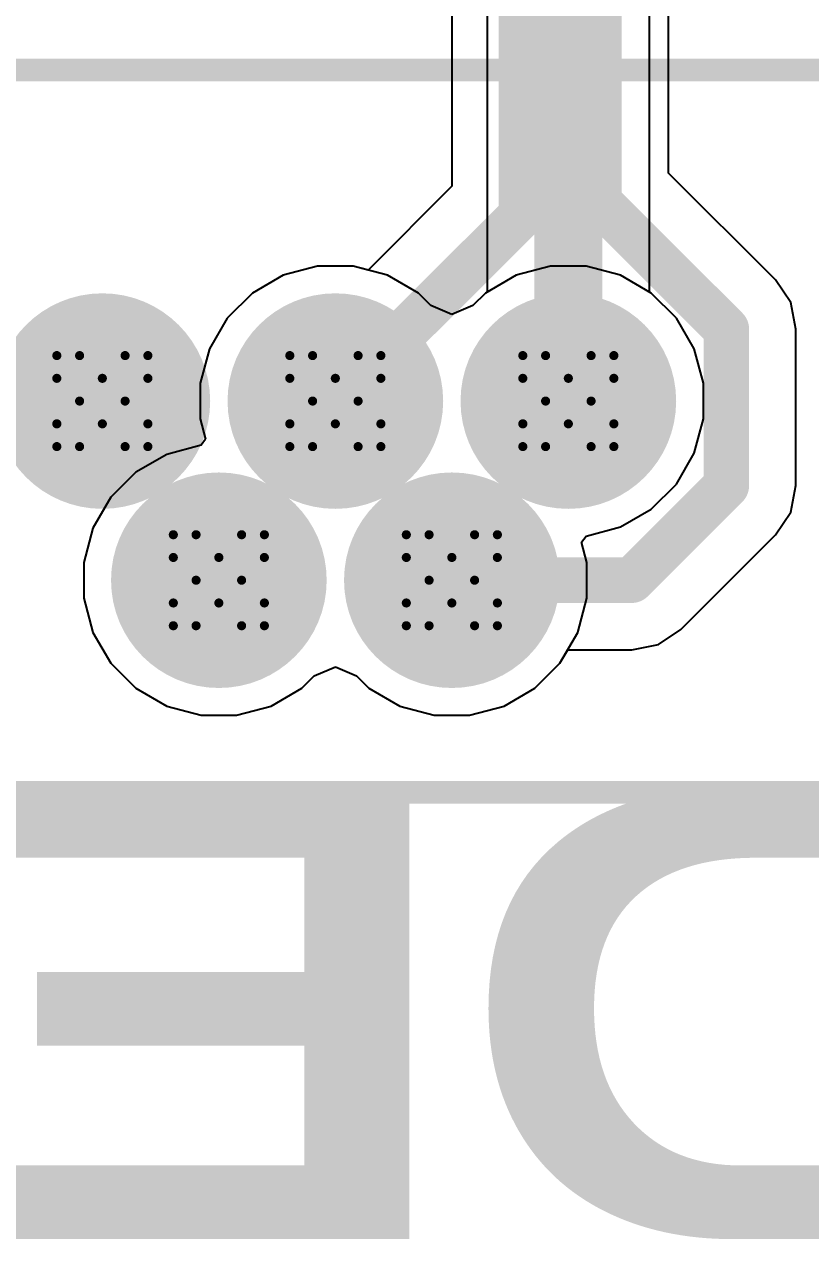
# Model space of a CAD drawing. Header units: inches. Extents: x 0 to 5359, y 0 to 5098.
# Drawn here: x 27.51 to 31.9, y 41.44 to 48.25 of the extents above; entities that cross this region are included whole.
import ezdxf

# ---------------------------------------------------------------- set-up
doc = ezdxf.new("R2010")
doc.units = ezdxf.units.IN
for name, color, linetype in [('Bottom Layer', 5, 'Continuous'), ('Bottom Overlay', 54, 'Continuous'), ('Bottom Solder', 6, 'Continuous'), ('Drill Drawing', 1, 'Continuous'), ('Layer 1', 16, 'Continuous'), ('Layer 2', 76, 'Continuous'), ('Multi-Layer', 9, 'Continuous'), ('Pad Holes', 156, 'Continuous'), ('Top Layer', 1, 'Continuous'), ('Top Solder', 216, 'Continuous')]:
    doc.layers.add(name, color=color, linetype=linetype)
doc.styles.add('Arial Black_Bold', font='', dxfattribs={"height": 0.2})
doc.styles.get('Arial Black_Bold').set_extended_font_data('Arial Black', bold=True)

# ---------------------------------------------------------------- blocks, each defined once
blk = doc.blocks.new('U_D_M5DD_Y_3_B_204')
at = {"layer": 'Bottom Layer'}
h = blk.add_hatch(color=5, dxfattribs=at)
edge = h.paths.add_edge_path()
edge.add_arc((-0.6500113999999999, 0.5550027), 0.499999, 0, 360)
h = blk.add_hatch(color=5, dxfattribs=at)
edge = h.paths.add_edge_path()
edge.add_arc((0.6499606, 0.5550027), 0.499999, 0, 360)
h = blk.add_hatch(color=5, dxfattribs=at)
edge = h.paths.add_edge_path()
edge.add_arc((-1.2999974, -0.4449953), 0.499999, 0, 360)
h = blk.add_hatch(color=5, dxfattribs=at)
edge = h.paths.add_edge_path()
edge.add_arc((-2.54e-05, -0.4449953), 0.499999, 0, 360)
h = blk.add_hatch(color=5, dxfattribs=at)
edge = h.paths.add_edge_path()
edge.add_arc((1.29994914, -0.4449953), 0.499999, 0, 360)
at = {"layer": 'Bottom Solder'}
h = blk.add_hatch(color=6, dxfattribs=at)
edge = h.paths.add_edge_path()
edge.add_arc((-0.6500113999999999, 0.5550027), 0.601599, 0, 360)
h = blk.add_hatch(color=6, dxfattribs=at)
edge = h.paths.add_edge_path()
edge.add_arc((0.6499606, 0.5550027), 0.601599, 0, 360)
h = blk.add_hatch(color=6, dxfattribs=at)
edge = h.paths.add_edge_path()
edge.add_arc((-1.2999974, -0.4449953), 0.601599, 0, 360)
h = blk.add_hatch(color=6, dxfattribs=at)
edge = h.paths.add_edge_path()
edge.add_arc((-2.54e-05, -0.4449953), 0.601599, 0, 360)
h = blk.add_hatch(color=6, dxfattribs=at)
edge = h.paths.add_edge_path()
edge.add_arc((1.29994914, -0.4449953), 0.601599, 0, 360)
at = {"layer": 'Layer 1'}
h = blk.add_hatch(color=16, dxfattribs=at)
edge = h.paths.add_edge_path()
edge.add_arc((-0.6500113999999999, 0.5550027), 0.499999, 0, 360)
h = blk.add_hatch(color=16, dxfattribs=at)
edge = h.paths.add_edge_path()
edge.add_arc((0.6499606, 0.5550027), 0.499999, 0, 360)
h = blk.add_hatch(color=16, dxfattribs=at)
edge = h.paths.add_edge_path()
edge.add_arc((-1.2999974, -0.4449953), 0.499999, 0, 360)
h = blk.add_hatch(color=16, dxfattribs=at)
edge = h.paths.add_edge_path()
edge.add_arc((-2.54e-05, -0.4449953), 0.499999, 0, 360)
h = blk.add_hatch(color=16, dxfattribs=at)
edge = h.paths.add_edge_path()
edge.add_arc((1.29994914, -0.4449953), 0.499999, 0, 360)
at = {"layer": 'Layer 2'}
h = blk.add_hatch(color=76, dxfattribs=at)
edge = h.paths.add_edge_path()
edge.add_arc((-0.6500113999999999, 0.5550027), 0.499999, 0, 360)
h = blk.add_hatch(color=76, dxfattribs=at)
edge = h.paths.add_edge_path()
edge.add_arc((0.6499606, 0.5550027), 0.499999, 0, 360)
h = blk.add_hatch(color=76, dxfattribs=at)
edge = h.paths.add_edge_path()
edge.add_arc((-1.2999974, -0.4449953), 0.499999, 0, 360)
h = blk.add_hatch(color=76, dxfattribs=at)
edge = h.paths.add_edge_path()
edge.add_arc((-2.54e-05, -0.4449953), 0.499999, 0, 360)
h = blk.add_hatch(color=76, dxfattribs=at)
edge = h.paths.add_edge_path()
edge.add_arc((1.29994914, -0.4449953), 0.499999, 0, 360)
at = {"layer": 'Multi-Layer'}
h = blk.add_hatch(color=9, dxfattribs=at)
edge = h.paths.add_edge_path()
edge.add_arc((-0.6500113999999999, 0.5550027), 0.499999, 0, 360)
h = blk.add_hatch(color=9, dxfattribs=at)
edge = h.paths.add_edge_path()
edge.add_arc((0.6499606, 0.5550027), 0.499999, 0, 360)
h = blk.add_hatch(color=9, dxfattribs=at)
edge = h.paths.add_edge_path()
edge.add_arc((-1.2999974, -0.4449953), 0.499999, 0, 360)
h = blk.add_hatch(color=9, dxfattribs=at)
edge = h.paths.add_edge_path()
edge.add_arc((-2.54e-05, -0.4449953), 0.499999, 0, 360)
h = blk.add_hatch(color=9, dxfattribs=at)
edge = h.paths.add_edge_path()
edge.add_arc((1.29994914, -0.4449953), 0.499999, 0, 360)
at = {"layer": 'Pad Holes'}
h = blk.add_hatch(color=7, dxfattribs=at)
edge = h.paths.add_edge_path()
edge.add_arc((-0.649986, 0.5550027), 0.2500122, 0, 360)
h = blk.add_hatch(color=7, dxfattribs=at)
edge = h.paths.add_edge_path()
edge.add_arc((0.6500113999999999, 0.5550027), 0.2500122, 0, 360)
h = blk.add_hatch(color=7, dxfattribs=at)
edge = h.paths.add_edge_path()
edge.add_arc((-1.2999974, -0.4449953), 0.2500122, 0, 360)
h = blk.add_hatch(color=7, dxfattribs=at)
edge = h.paths.add_edge_path()
edge.add_arc((0, -0.4449953), 0.2500122, 0, 360)
h = blk.add_hatch(color=7, dxfattribs=at)
edge = h.paths.add_edge_path()
edge.add_arc((1.29999994, -0.4449953), 0.2500122, 0, 360)
at = {"layer": 'Top Layer'}
h = blk.add_hatch(color=1, dxfattribs=at)
edge = h.paths.add_edge_path()
edge.add_arc((-0.6500113999999999, 0.5550027), 0.499999, 0, 360)
h = blk.add_hatch(color=1, dxfattribs=at)
edge = h.paths.add_edge_path()
edge.add_arc((0.6499606, 0.5550027), 0.499999, 0, 360)
h = blk.add_hatch(color=1, dxfattribs=at)
edge = h.paths.add_edge_path()
edge.add_arc((-1.2999974, -0.4449953), 0.499999, 0, 360)
h = blk.add_hatch(color=1, dxfattribs=at)
edge = h.paths.add_edge_path()
edge.add_arc((-2.54e-05, -0.4449953), 0.499999, 0, 360)
h = blk.add_hatch(color=1, dxfattribs=at)
edge = h.paths.add_edge_path()
edge.add_arc((1.29994914, -0.4449953), 0.499999, 0, 360)
at = {"layer": 'Top Solder'}
h = blk.add_hatch(color=216, dxfattribs=at)
edge = h.paths.add_edge_path()
edge.add_arc((-0.6500113999999999, 0.5550027), 0.601599, 0, 360)
h = blk.add_hatch(color=216, dxfattribs=at)
edge = h.paths.add_edge_path()
edge.add_arc((0.6499606, 0.5550027), 0.601599, 0, 360)
h = blk.add_hatch(color=216, dxfattribs=at)
edge = h.paths.add_edge_path()
edge.add_arc((-1.2999974, -0.4449953), 0.601599, 0, 360)
h = blk.add_hatch(color=216, dxfattribs=at)
edge = h.paths.add_edge_path()
edge.add_arc((-2.54e-05, -0.4449953), 0.601599, 0, 360)
h = blk.add_hatch(color=216, dxfattribs=at)
edge = h.paths.add_edge_path()
edge.add_arc((1.29994914, -0.4449953), 0.601599, 0, 360)
at = {"layer": 'Bottom Overlay'}
for points in [[(3.556, 1.7394047, 0.127, 0.127, 0), (-3.499993, 1.73940216, 0.127, 0.127, 0)], [(3.49999554, -2.2925913, 0.127, 0.127, 0), (-3.499993, -2.2925913, 0.127, 0.127, 0)]]:
    blk.add_lwpolyline(points, format="xyseb", dxfattribs=at)

msp = doc.modelspace()

# ---------------------------------------------------------------- linework, layer by layer
at = {"layer": 'Bottom Layer'}
for p, q in [((29.89902326, 48.37603736), (29.89902326, 47.34941)), ((31.10775338, 47.42237658), (31.10775338, 48.39174726)), ((31.7046864, 46.82544356), (31.10775338, 47.42237658)), ((29.89902326, 47.34941), (29.43078696, 46.88117116)), ((29.14915938, 46.90343679999999), (28.95739192, 46.85205514)), ((29.34769086, 46.90343679999999), (29.14915938, 46.90343679999999)), ((29.43078696, 46.88117116), (29.34769086, 46.90343679999999)), ((28.95739192, 46.85205514), (28.78545932, 46.7527894)), ((31.78889501999999, 46.69941638), (31.7046864, 46.82544356)), ((28.78545932, 46.7527894), (28.64507352, 46.6124036)), ((31.8184657, 46.5507578), (31.78889501999999, 46.69941638)), ((28.64507352, 46.6124036), (28.54580778, 46.440471)), ((31.8184657, 45.67749056), (31.8184657, 46.5507578)), ((28.54580778, 46.440471), (28.49442612, 46.24870353999999)), ((28.49442612, 46.24870353999999), (28.49442612, 46.05017205999999)), ((28.49442612, 46.05017205999999), (28.52479435999999, 45.93682964)), ((28.49917084, 45.9034388), (28.30740592, 45.85205714)), ((28.52479435999999, 45.93682964), (28.49917084, 45.9034388)), ((28.30740592, 45.85205714), (28.13547332, 45.7527914)), ((28.13547332, 45.7527914), (27.99508752, 45.6124056)), ((31.78889501999999, 45.52883198), (31.8184657, 45.67749056)), ((27.99508752, 45.6124056), (27.89582178, 45.440473)), ((31.70468894, 45.4028048), (31.78889501999999, 45.52883198)), ((27.89582178, 45.440473), (27.84444012, 45.24870554)), ((31.17663564, 44.87475404), (31.70468894, 45.4028048)), ((27.84444012, 45.24870554), (27.84444012, 45.05017406)), ((27.84444012, 45.05017406), (27.89582178, 44.8584066)), ((27.89582178, 44.8584066), (27.99508752, 44.686474)), ((31.05060846, 44.79054541999999), (31.17663564, 44.87475404)), ((30.90194988, 44.76097474), (31.05060846, 44.79054541999999)), ((30.50176272, 44.686474), (30.54477508, 44.76097474)), ((30.54477508, 44.76097474), (30.90194988, 44.76097474)), ((27.99508752, 44.686474), (28.13547332, 44.5460882)), ((29.13076216, 44.61544543999999), (29.24842512, 44.66631148)), ((29.24842512, 44.66631148), (29.36608808, 44.61544543999999)), ((30.36137692, 44.5460882), (30.50176272, 44.686474)), ((29.06140492, 44.5460882), (29.13076216, 44.61544543999999)), ((29.36608808, 44.61544543999999), (29.43544532, 44.5460882)), ((28.13547332, 44.5460882), (28.30740592, 44.44682246)), ((28.88947232, 44.44682246), (29.06140492, 44.5460882)), ((29.43544532, 44.5460882), (29.60737792, 44.44682246)), ((30.18944432, 44.44682246), (30.36137692, 44.5460882)), ((28.30740592, 44.44682246), (28.49917338, 44.3954408)), ((28.69770486, 44.3954408), (28.88947232, 44.44682246)), ((29.60737792, 44.44682246), (29.79914538, 44.3954408)), ((29.99767686, 44.3954408), (30.18944432, 44.44682246)), ((28.49917338, 44.3954408), (28.69770486, 44.3954408)), ((29.79914538, 44.3954408), (29.99767686, 44.3954408))]:
    msp.add_line(p, q, dxfattribs=at)
for points in [[(30.71928832, 47.26147012, 0.254, 0.254, 0), (30.71928832, 48.55265372, 0.254, 0.254, 0)], [(30.28748832, 47.188501, 0.254, 0.254, 0), (30.28748832, 48.53694635999999, 0.254, 0.254, 0)], [(30.71928832, 47.26147012, 0.254, 0.254, 0), (31.43000064, 46.5507578, 0.254, 0.254, 0)], [(29.24842512, 46.1494378, 0.254, 0.254, 0), (30.28748832, 47.188501, 0.254, 0.254, 0)], [(31.43000064, 45.67749056, 0.254, 0.254, 0), (31.43000064, 46.5507578, 0.254, 0.254, 0)], [(29.24839972, 46.1494378, 0.254, 0.254, 0), (29.24842512, 46.1494378, 0.254, 0.254, 0)], [(30.90194988, 45.1494398, 0.254, 0.254, 0), (31.43000064, 45.67749056, 0.254, 0.254, 0)], [(29.89838572, 45.1494398, 0.254, 0.254, 0), (30.90194988, 45.1494398, 0.254, 0.254, 0)]]:
    msp.add_lwpolyline(points, format="xyseb", dxfattribs=at)
for points in [[(30.65578832, 47.26147012, 0.127, 0.127, 1), (30.78278831999999, 47.26147012, 0.127, 0.127, 1)], [(30.65578832, 47.26147012, 0.127, 0.127, 1), (30.78278831999999, 47.26147012, 0.127, 0.127, 1)], [(30.22398832, 47.188501, 0.127, 0.127, 1), (30.35098832, 47.188501, 0.127, 0.127, 1)], [(30.22398832, 47.188501, 0.127, 0.127, 1), (30.35098832, 47.188501, 0.127, 0.127, 1)], [(31.36650064, 46.5507578, 0.127, 0.127, 1), (31.49350064, 46.5507578, 0.127, 0.127, 1)], [(31.36650064, 46.5507578, 0.127, 0.127, 1), (31.49350064, 46.5507578, 0.127, 0.127, 1)], [(29.18489972, 46.1494378, 0.127, 0.127, 1), (29.31189972, 46.1494378, 0.127, 0.127, 1)], [(29.18492512, 46.1494378, 0.127, 0.127, 1), (29.31192512, 46.1494378, 0.127, 0.127, 1)], [(29.18492512, 46.1494378, 0.127, 0.127, 1), (29.31192512, 46.1494378, 0.127, 0.127, 1)], [(31.36650064, 45.67749056, 0.127, 0.127, 1), (31.49350064, 45.67749056, 0.127, 0.127, 1)], [(31.36650064, 45.67749056, 0.127, 0.127, 1), (31.49350064, 45.67749056, 0.127, 0.127, 1)], [(29.83488572, 45.1494398, 0.127, 0.127, 1), (29.96188572, 45.1494398, 0.127, 0.127, 1)], [(30.83844988, 45.1494398, 0.127, 0.127, 1), (30.96544988, 45.1494398, 0.127, 0.127, 1)], [(30.83844988, 45.1494398, 0.127, 0.127, 1), (30.96544988, 45.1494398, 0.127, 0.127, 1)]]:
    msp.add_lwpolyline(points, format="xyseb", close=True, dxfattribs=at)
at = {"layer": 'Drill Drawing'}
for points in [[(27.69439978, 46.2764378, 0.0508, 0.0508, 0), (27.69439978, 46.4034378, 0.0508, 0.0508, 0)], [(27.69439978, 46.4034378, 0.0508, 0.0508, 0), (27.82139978, 46.4034378, 0.0508, 0.0508, 0)], [(27.82139978, 46.4034378, 0.0508, 0.0508, 0), (27.94839978, 46.2764378, 0.0508, 0.0508, 0)], [(27.94839978, 46.2764378, 0.0508, 0.0508, 0), (28.07539978, 46.4034378, 0.0508, 0.0508, 0)], [(28.07539978, 46.4034378, 0.0508, 0.0508, 0), (28.20239978, 46.4034378, 0.0508, 0.0508, 0)], [(28.20239978, 46.2764378, 0.0508, 0.0508, 0), (28.20239978, 46.4034378, 0.0508, 0.0508, 0)], [(28.99439972, 46.2764378, 0.0508, 0.0508, 0), (28.99439972, 46.4034378, 0.0508, 0.0508, 0)], [(28.99439972, 46.4034378, 0.0508, 0.0508, 0), (29.12139972, 46.4034378, 0.0508, 0.0508, 0)], [(29.12139972, 46.4034378, 0.0508, 0.0508, 0), (29.24839972, 46.2764378, 0.0508, 0.0508, 0)], [(29.24839972, 46.2764378, 0.0508, 0.0508, 0), (29.37539972, 46.4034378, 0.0508, 0.0508, 0)], [(29.37539972, 46.4034378, 0.0508, 0.0508, 0), (29.50239972, 46.4034378, 0.0508, 0.0508, 0)], [(29.50239972, 46.2764378, 0.0508, 0.0508, 0), (29.50239972, 46.4034378, 0.0508, 0.0508, 0)], [(30.29439712, 46.2764378, 0.0508, 0.0508, 0), (30.29439712, 46.4034378, 0.0508, 0.0508, 0)], [(30.29439712, 46.4034378, 0.0508, 0.0508, 0), (30.42139712, 46.4034378, 0.0508, 0.0508, 0)], [(30.42139712, 46.4034378, 0.0508, 0.0508, 0), (30.54839712, 46.2764378, 0.0508, 0.0508, 0)], [(30.54839712, 46.2764378, 0.0508, 0.0508, 0), (30.67539712, 46.4034378, 0.0508, 0.0508, 0)], [(30.67539712, 46.4034378, 0.0508, 0.0508, 0), (30.80239711999999, 46.4034378, 0.0508, 0.0508, 0)], [(30.80239711999999, 46.2764378, 0.0508, 0.0508, 0), (30.80239711999999, 46.4034378, 0.0508, 0.0508, 0)], [(27.69439978, 46.2764378, 0.0508, 0.0508, 0), (27.82139978, 46.1494378, 0.0508, 0.0508, 0)], [(28.07539978, 46.1494378, 0.0508, 0.0508, 0), (28.20239978, 46.2764378, 0.0508, 0.0508, 0)], [(28.99439972, 46.2764378, 0.0508, 0.0508, 0), (29.12139972, 46.1494378, 0.0508, 0.0508, 0)], [(29.37539972, 46.1494378, 0.0508, 0.0508, 0), (29.50239972, 46.2764378, 0.0508, 0.0508, 0)], [(30.29439712, 46.2764378, 0.0508, 0.0508, 0), (30.42139712, 46.1494378, 0.0508, 0.0508, 0)], [(30.67539712, 46.1494378, 0.0508, 0.0508, 0), (30.80239711999999, 46.2764378, 0.0508, 0.0508, 0)], [(27.69439978, 46.0224378, 0.0508, 0.0508, 0), (27.82139978, 46.1494378, 0.0508, 0.0508, 0)], [(28.07539978, 46.1494378, 0.0508, 0.0508, 0), (28.20239978, 46.0224378, 0.0508, 0.0508, 0)], [(28.99439972, 46.0224378, 0.0508, 0.0508, 0), (29.12139972, 46.1494378, 0.0508, 0.0508, 0)], [(29.37539972, 46.1494378, 0.0508, 0.0508, 0), (29.50239972, 46.0224378, 0.0508, 0.0508, 0)], [(30.29439712, 46.0224378, 0.0508, 0.0508, 0), (30.42139712, 46.1494378, 0.0508, 0.0508, 0)], [(30.67539712, 46.1494378, 0.0508, 0.0508, 0), (30.80239711999999, 46.0224378, 0.0508, 0.0508, 0)], [(27.69439978, 45.8954378, 0.0508, 0.0508, 0), (27.69439978, 46.0224378, 0.0508, 0.0508, 0)], [(27.82139978, 45.8954378, 0.0508, 0.0508, 0), (27.94839978, 46.0224378, 0.0508, 0.0508, 0)], [(27.94839978, 46.0224378, 0.0508, 0.0508, 0), (28.07539978, 45.8954378, 0.0508, 0.0508, 0)], [(28.20239978, 45.8954378, 0.0508, 0.0508, 0), (28.20239978, 46.0224378, 0.0508, 0.0508, 0)], [(28.99439972, 45.8954378, 0.0508, 0.0508, 0), (28.99439972, 46.0224378, 0.0508, 0.0508, 0)], [(29.12139972, 45.8954378, 0.0508, 0.0508, 0), (29.24839972, 46.0224378, 0.0508, 0.0508, 0)], [(29.24839972, 46.0224378, 0.0508, 0.0508, 0), (29.37539972, 45.8954378, 0.0508, 0.0508, 0)], [(29.50239972, 45.8954378, 0.0508, 0.0508, 0), (29.50239972, 46.0224378, 0.0508, 0.0508, 0)], [(30.29439712, 45.8954378, 0.0508, 0.0508, 0), (30.29439712, 46.0224378, 0.0508, 0.0508, 0)], [(30.42139712, 45.8954378, 0.0508, 0.0508, 0), (30.54839712, 46.0224378, 0.0508, 0.0508, 0)], [(30.54839712, 46.0224378, 0.0508, 0.0508, 0), (30.67539712, 45.8954378, 0.0508, 0.0508, 0)], [(30.80239711999999, 45.8954378, 0.0508, 0.0508, 0), (30.80239711999999, 46.0224378, 0.0508, 0.0508, 0)], [(27.69439978, 45.8954378, 0.0508, 0.0508, 0), (27.82139978, 45.8954378, 0.0508, 0.0508, 0)], [(28.07539978, 45.8954378, 0.0508, 0.0508, 0), (28.20239978, 45.8954378, 0.0508, 0.0508, 0)], [(28.99439972, 45.8954378, 0.0508, 0.0508, 0), (29.12139972, 45.8954378, 0.0508, 0.0508, 0)], [(29.37539972, 45.8954378, 0.0508, 0.0508, 0), (29.50239972, 45.8954378, 0.0508, 0.0508, 0)], [(30.29439712, 45.8954378, 0.0508, 0.0508, 0), (30.42139712, 45.8954378, 0.0508, 0.0508, 0)], [(30.67539712, 45.8954378, 0.0508, 0.0508, 0), (30.80239711999999, 45.8954378, 0.0508, 0.0508, 0)], [(28.34438832, 45.2764398, 0.0508, 0.0508, 0), (28.34438832, 45.40343979999999, 0.0508, 0.0508, 0)], [(28.34438832, 45.40343979999999, 0.0508, 0.0508, 0), (28.47138832, 45.40343979999999, 0.0508, 0.0508, 0)], [(28.47138832, 45.40343979999999, 0.0508, 0.0508, 0), (28.59838832, 45.2764398, 0.0508, 0.0508, 0)], [(28.59838832, 45.2764398, 0.0508, 0.0508, 0), (28.72538832, 45.40343979999999, 0.0508, 0.0508, 0)], [(28.72538832, 45.40343979999999, 0.0508, 0.0508, 0), (28.85238832, 45.40343979999999, 0.0508, 0.0508, 0)], [(28.85238832, 45.2764398, 0.0508, 0.0508, 0), (28.85238832, 45.40343979999999, 0.0508, 0.0508, 0)], [(29.64438572, 45.2764398, 0.0508, 0.0508, 0), (29.64438572, 45.40343979999999, 0.0508, 0.0508, 0)], [(29.64438572, 45.40343979999999, 0.0508, 0.0508, 0), (29.77138572, 45.40343979999999, 0.0508, 0.0508, 0)], [(29.77138572, 45.40343979999999, 0.0508, 0.0508, 0), (29.89838572, 45.2764398, 0.0508, 0.0508, 0)], [(29.89838572, 45.2764398, 0.0508, 0.0508, 0), (30.02538572, 45.40343979999999, 0.0508, 0.0508, 0)], [(30.02538572, 45.40343979999999, 0.0508, 0.0508, 0), (30.15238572, 45.40343979999999, 0.0508, 0.0508, 0)], [(30.15238572, 45.2764398, 0.0508, 0.0508, 0), (30.15238572, 45.40343979999999, 0.0508, 0.0508, 0)], [(28.34438832, 45.2764398, 0.0508, 0.0508, 0), (28.47138832, 45.1494398, 0.0508, 0.0508, 0)], [(28.72538832, 45.1494398, 0.0508, 0.0508, 0), (28.85238832, 45.2764398, 0.0508, 0.0508, 0)], [(29.64438572, 45.2764398, 0.0508, 0.0508, 0), (29.77138572, 45.1494398, 0.0508, 0.0508, 0)], [(30.02538572, 45.1494398, 0.0508, 0.0508, 0), (30.15238572, 45.2764398, 0.0508, 0.0508, 0)], [(28.34438832, 45.0224398, 0.0508, 0.0508, 0), (28.47138832, 45.1494398, 0.0508, 0.0508, 0)], [(28.72538832, 45.1494398, 0.0508, 0.0508, 0), (28.85238832, 45.0224398, 0.0508, 0.0508, 0)], [(29.64438572, 45.0224398, 0.0508, 0.0508, 0), (29.77138572, 45.1494398, 0.0508, 0.0508, 0)], [(30.02538572, 45.1494398, 0.0508, 0.0508, 0), (30.15238572, 45.0224398, 0.0508, 0.0508, 0)], [(28.34438832, 44.8954398, 0.0508, 0.0508, 0), (28.34438832, 45.0224398, 0.0508, 0.0508, 0)], [(28.47138832, 44.8954398, 0.0508, 0.0508, 0), (28.59838832, 45.0224398, 0.0508, 0.0508, 0)], [(28.59838832, 45.0224398, 0.0508, 0.0508, 0), (28.72538832, 44.8954398, 0.0508, 0.0508, 0)], [(28.85238832, 44.8954398, 0.0508, 0.0508, 0), (28.85238832, 45.0224398, 0.0508, 0.0508, 0)], [(29.64438572, 44.8954398, 0.0508, 0.0508, 0), (29.64438572, 45.0224398, 0.0508, 0.0508, 0)], [(29.77138572, 44.8954398, 0.0508, 0.0508, 0), (29.89838572, 45.0224398, 0.0508, 0.0508, 0)], [(29.89838572, 45.0224398, 0.0508, 0.0508, 0), (30.02538572, 44.8954398, 0.0508, 0.0508, 0)], [(30.15238572, 44.8954398, 0.0508, 0.0508, 0), (30.15238572, 45.0224398, 0.0508, 0.0508, 0)], [(28.34438832, 44.8954398, 0.0508, 0.0508, 0), (28.47138832, 44.8954398, 0.0508, 0.0508, 0)], [(28.72538832, 44.8954398, 0.0508, 0.0508, 0), (28.85238832, 44.8954398, 0.0508, 0.0508, 0)], [(29.64438572, 44.8954398, 0.0508, 0.0508, 0), (29.77138572, 44.8954398, 0.0508, 0.0508, 0)], [(30.02538572, 44.8954398, 0.0508, 0.0508, 0), (30.15238572, 44.8954398, 0.0508, 0.0508, 0)]]:
    msp.add_lwpolyline(points, format="xyseb", dxfattribs=at)
for points in [[(27.68169978, 46.4034378, 0.0254, 0.0254, 1), (27.70709978, 46.4034378, 0.0254, 0.0254, 1)], [(27.68169978, 46.4034378, 0.0254, 0.0254, 1), (27.70709978, 46.4034378, 0.0254, 0.0254, 1)], [(27.80869978, 46.4034378, 0.0254, 0.0254, 1), (27.83409978, 46.4034378, 0.0254, 0.0254, 1)], [(27.80869978, 46.4034378, 0.0254, 0.0254, 1), (27.83409978, 46.4034378, 0.0254, 0.0254, 1)], [(28.06269978, 46.4034378, 0.0254, 0.0254, 1), (28.08809978, 46.4034378, 0.0254, 0.0254, 1)], [(28.06269978, 46.4034378, 0.0254, 0.0254, 1), (28.08809978, 46.4034378, 0.0254, 0.0254, 1)], [(28.18969978, 46.4034378, 0.0254, 0.0254, 1), (28.21509978, 46.4034378, 0.0254, 0.0254, 1)], [(28.18969978, 46.4034378, 0.0254, 0.0254, 1), (28.21509978, 46.4034378, 0.0254, 0.0254, 1)], [(28.98169972, 46.4034378, 0.0254, 0.0254, 1), (29.00709972, 46.4034378, 0.0254, 0.0254, 1)], [(28.98169972, 46.4034378, 0.0254, 0.0254, 1), (29.00709972, 46.4034378, 0.0254, 0.0254, 1)], [(29.10869972, 46.4034378, 0.0254, 0.0254, 1), (29.13409972, 46.4034378, 0.0254, 0.0254, 1)], [(29.10869972, 46.4034378, 0.0254, 0.0254, 1), (29.13409972, 46.4034378, 0.0254, 0.0254, 1)], [(29.36269971999999, 46.4034378, 0.0254, 0.0254, 1), (29.38809972, 46.4034378, 0.0254, 0.0254, 1)], [(29.36269971999999, 46.4034378, 0.0254, 0.0254, 1), (29.38809972, 46.4034378, 0.0254, 0.0254, 1)], [(29.48969972, 46.4034378, 0.0254, 0.0254, 1), (29.51509971999999, 46.4034378, 0.0254, 0.0254, 1)], [(29.48969972, 46.4034378, 0.0254, 0.0254, 1), (29.51509971999999, 46.4034378, 0.0254, 0.0254, 1)], [(30.28169712, 46.4034378, 0.0254, 0.0254, 1), (30.30709712, 46.4034378, 0.0254, 0.0254, 1)], [(30.28169712, 46.4034378, 0.0254, 0.0254, 1), (30.30709712, 46.4034378, 0.0254, 0.0254, 1)], [(30.40869712, 46.4034378, 0.0254, 0.0254, 1), (30.43409712, 46.4034378, 0.0254, 0.0254, 1)], [(30.40869712, 46.4034378, 0.0254, 0.0254, 1), (30.43409712, 46.4034378, 0.0254, 0.0254, 1)], [(30.66269712, 46.4034378, 0.0254, 0.0254, 1), (30.68809712, 46.4034378, 0.0254, 0.0254, 1)], [(30.66269712, 46.4034378, 0.0254, 0.0254, 1), (30.68809712, 46.4034378, 0.0254, 0.0254, 1)], [(30.78969712, 46.4034378, 0.0254, 0.0254, 1), (30.81509712, 46.4034378, 0.0254, 0.0254, 1)], [(30.78969712, 46.4034378, 0.0254, 0.0254, 1), (30.81509712, 46.4034378, 0.0254, 0.0254, 1)], [(27.68169978, 46.2764378, 0.0254, 0.0254, 1), (27.70709978, 46.2764378, 0.0254, 0.0254, 1)], [(27.68169978, 46.2764378, 0.0254, 0.0254, 1), (27.70709978, 46.2764378, 0.0254, 0.0254, 1)], [(27.93569978, 46.2764378, 0.0254, 0.0254, 1), (27.96109978, 46.2764378, 0.0254, 0.0254, 1)], [(27.93569978, 46.2764378, 0.0254, 0.0254, 1), (27.96109978, 46.2764378, 0.0254, 0.0254, 1)], [(28.18969978, 46.2764378, 0.0254, 0.0254, 1), (28.21509978, 46.2764378, 0.0254, 0.0254, 1)], [(28.18969978, 46.2764378, 0.0254, 0.0254, 1), (28.21509978, 46.2764378, 0.0254, 0.0254, 1)], [(28.98169972, 46.2764378, 0.0254, 0.0254, 1), (29.00709972, 46.2764378, 0.0254, 0.0254, 1)], [(28.98169972, 46.2764378, 0.0254, 0.0254, 1), (29.00709972, 46.2764378, 0.0254, 0.0254, 1)], [(29.23569972, 46.2764378, 0.0254, 0.0254, 1), (29.26109972, 46.2764378, 0.0254, 0.0254, 1)], [(29.23569972, 46.2764378, 0.0254, 0.0254, 1), (29.26109972, 46.2764378, 0.0254, 0.0254, 1)], [(29.48969972, 46.2764378, 0.0254, 0.0254, 1), (29.51509971999999, 46.2764378, 0.0254, 0.0254, 1)], [(29.48969972, 46.2764378, 0.0254, 0.0254, 1), (29.51509971999999, 46.2764378, 0.0254, 0.0254, 1)], [(30.28169712, 46.2764378, 0.0254, 0.0254, 1), (30.30709712, 46.2764378, 0.0254, 0.0254, 1)], [(30.28169712, 46.2764378, 0.0254, 0.0254, 1), (30.30709712, 46.2764378, 0.0254, 0.0254, 1)], [(30.53569712, 46.2764378, 0.0254, 0.0254, 1), (30.56109712, 46.2764378, 0.0254, 0.0254, 1)], [(30.53569712, 46.2764378, 0.0254, 0.0254, 1), (30.56109712, 46.2764378, 0.0254, 0.0254, 1)], [(30.78969712, 46.2764378, 0.0254, 0.0254, 1), (30.81509712, 46.2764378, 0.0254, 0.0254, 1)], [(30.78969712, 46.2764378, 0.0254, 0.0254, 1), (30.81509712, 46.2764378, 0.0254, 0.0254, 1)], [(27.80869978, 46.1494378, 0.0254, 0.0254, 1), (27.83409978, 46.1494378, 0.0254, 0.0254, 1)], [(27.80869978, 46.1494378, 0.0254, 0.0254, 1), (27.83409978, 46.1494378, 0.0254, 0.0254, 1)], [(28.06269978, 46.1494378, 0.0254, 0.0254, 1), (28.08809978, 46.1494378, 0.0254, 0.0254, 1)], [(28.06269978, 46.1494378, 0.0254, 0.0254, 1), (28.08809978, 46.1494378, 0.0254, 0.0254, 1)], [(29.10869972, 46.1494378, 0.0254, 0.0254, 1), (29.13409972, 46.1494378, 0.0254, 0.0254, 1)], [(29.10869972, 46.1494378, 0.0254, 0.0254, 1), (29.13409972, 46.1494378, 0.0254, 0.0254, 1)], [(29.36269971999999, 46.1494378, 0.0254, 0.0254, 1), (29.38809972, 46.1494378, 0.0254, 0.0254, 1)], [(29.36269971999999, 46.1494378, 0.0254, 0.0254, 1), (29.38809972, 46.1494378, 0.0254, 0.0254, 1)], [(30.40869712, 46.1494378, 0.0254, 0.0254, 1), (30.43409712, 46.1494378, 0.0254, 0.0254, 1)], [(30.40869712, 46.1494378, 0.0254, 0.0254, 1), (30.43409712, 46.1494378, 0.0254, 0.0254, 1)], [(30.66269712, 46.1494378, 0.0254, 0.0254, 1), (30.68809712, 46.1494378, 0.0254, 0.0254, 1)], [(30.66269712, 46.1494378, 0.0254, 0.0254, 1), (30.68809712, 46.1494378, 0.0254, 0.0254, 1)], [(27.68169978, 46.0224378, 0.0254, 0.0254, 1), (27.70709978, 46.0224378, 0.0254, 0.0254, 1)], [(27.68169978, 46.0224378, 0.0254, 0.0254, 1), (27.70709978, 46.0224378, 0.0254, 0.0254, 1)], [(27.93569978, 46.0224378, 0.0254, 0.0254, 1), (27.96109978, 46.0224378, 0.0254, 0.0254, 1)], [(27.93569978, 46.0224378, 0.0254, 0.0254, 1), (27.96109978, 46.0224378, 0.0254, 0.0254, 1)], [(28.18969978, 46.0224378, 0.0254, 0.0254, 1), (28.21509978, 46.0224378, 0.0254, 0.0254, 1)], [(28.18969978, 46.0224378, 0.0254, 0.0254, 1), (28.21509978, 46.0224378, 0.0254, 0.0254, 1)], [(28.98169972, 46.0224378, 0.0254, 0.0254, 1), (29.00709972, 46.0224378, 0.0254, 0.0254, 1)], [(28.98169972, 46.0224378, 0.0254, 0.0254, 1), (29.00709972, 46.0224378, 0.0254, 0.0254, 1)], [(29.23569972, 46.0224378, 0.0254, 0.0254, 1), (29.26109972, 46.0224378, 0.0254, 0.0254, 1)], [(29.23569972, 46.0224378, 0.0254, 0.0254, 1), (29.26109972, 46.0224378, 0.0254, 0.0254, 1)], [(29.48969972, 46.0224378, 0.0254, 0.0254, 1), (29.51509971999999, 46.0224378, 0.0254, 0.0254, 1)], [(29.48969972, 46.0224378, 0.0254, 0.0254, 1), (29.51509971999999, 46.0224378, 0.0254, 0.0254, 1)], [(30.28169712, 46.0224378, 0.0254, 0.0254, 1), (30.30709712, 46.0224378, 0.0254, 0.0254, 1)], [(30.28169712, 46.0224378, 0.0254, 0.0254, 1), (30.30709712, 46.0224378, 0.0254, 0.0254, 1)], [(30.53569712, 46.0224378, 0.0254, 0.0254, 1), (30.56109712, 46.0224378, 0.0254, 0.0254, 1)], [(30.53569712, 46.0224378, 0.0254, 0.0254, 1), (30.56109712, 46.0224378, 0.0254, 0.0254, 1)], [(30.78969712, 46.0224378, 0.0254, 0.0254, 1), (30.81509712, 46.0224378, 0.0254, 0.0254, 1)], [(30.78969712, 46.0224378, 0.0254, 0.0254, 1), (30.81509712, 46.0224378, 0.0254, 0.0254, 1)], [(27.68169978, 45.8954378, 0.0254, 0.0254, 1), (27.70709978, 45.8954378, 0.0254, 0.0254, 1)], [(27.68169978, 45.8954378, 0.0254, 0.0254, 1), (27.70709978, 45.8954378, 0.0254, 0.0254, 1)], [(27.80869978, 45.8954378, 0.0254, 0.0254, 1), (27.83409978, 45.8954378, 0.0254, 0.0254, 1)], [(27.80869978, 45.8954378, 0.0254, 0.0254, 1), (27.83409978, 45.8954378, 0.0254, 0.0254, 1)], [(28.06269978, 45.8954378, 0.0254, 0.0254, 1), (28.08809978, 45.8954378, 0.0254, 0.0254, 1)], [(28.06269978, 45.8954378, 0.0254, 0.0254, 1), (28.08809978, 45.8954378, 0.0254, 0.0254, 1)], [(28.18969978, 45.8954378, 0.0254, 0.0254, 1), (28.21509978, 45.8954378, 0.0254, 0.0254, 1)], [(28.18969978, 45.8954378, 0.0254, 0.0254, 1), (28.21509978, 45.8954378, 0.0254, 0.0254, 1)], [(28.98169972, 45.8954378, 0.0254, 0.0254, 1), (29.00709972, 45.8954378, 0.0254, 0.0254, 1)], [(28.98169972, 45.8954378, 0.0254, 0.0254, 1), (29.00709972, 45.8954378, 0.0254, 0.0254, 1)], [(29.10869972, 45.8954378, 0.0254, 0.0254, 1), (29.13409972, 45.8954378, 0.0254, 0.0254, 1)], [(29.10869972, 45.8954378, 0.0254, 0.0254, 1), (29.13409972, 45.8954378, 0.0254, 0.0254, 1)], [(29.36269971999999, 45.8954378, 0.0254, 0.0254, 1), (29.38809972, 45.8954378, 0.0254, 0.0254, 1)], [(29.36269971999999, 45.8954378, 0.0254, 0.0254, 1), (29.38809972, 45.8954378, 0.0254, 0.0254, 1)], [(29.48969972, 45.8954378, 0.0254, 0.0254, 1), (29.51509971999999, 45.8954378, 0.0254, 0.0254, 1)], [(29.48969972, 45.8954378, 0.0254, 0.0254, 1), (29.51509971999999, 45.8954378, 0.0254, 0.0254, 1)], [(30.28169712, 45.8954378, 0.0254, 0.0254, 1), (30.30709712, 45.8954378, 0.0254, 0.0254, 1)], [(30.28169712, 45.8954378, 0.0254, 0.0254, 1), (30.30709712, 45.8954378, 0.0254, 0.0254, 1)], [(30.40869712, 45.8954378, 0.0254, 0.0254, 1), (30.43409712, 45.8954378, 0.0254, 0.0254, 1)], [(30.40869712, 45.8954378, 0.0254, 0.0254, 1), (30.43409712, 45.8954378, 0.0254, 0.0254, 1)], [(30.66269712, 45.8954378, 0.0254, 0.0254, 1), (30.68809712, 45.8954378, 0.0254, 0.0254, 1)], [(30.66269712, 45.8954378, 0.0254, 0.0254, 1), (30.68809712, 45.8954378, 0.0254, 0.0254, 1)], [(30.78969712, 45.8954378, 0.0254, 0.0254, 1), (30.81509712, 45.8954378, 0.0254, 0.0254, 1)], [(30.78969712, 45.8954378, 0.0254, 0.0254, 1), (30.81509712, 45.8954378, 0.0254, 0.0254, 1)], [(28.33168832, 45.40343979999999, 0.0254, 0.0254, 1), (28.35708832, 45.40343979999999, 0.0254, 0.0254, 1)], [(28.33168832, 45.40343979999999, 0.0254, 0.0254, 1), (28.35708832, 45.40343979999999, 0.0254, 0.0254, 1)], [(28.45868832, 45.40343979999999, 0.0254, 0.0254, 1), (28.48408832, 45.40343979999999, 0.0254, 0.0254, 1)], [(28.45868832, 45.40343979999999, 0.0254, 0.0254, 1), (28.48408832, 45.40343979999999, 0.0254, 0.0254, 1)], [(28.71268832, 45.40343979999999, 0.0254, 0.0254, 1), (28.73808832, 45.40343979999999, 0.0254, 0.0254, 1)], [(28.71268832, 45.40343979999999, 0.0254, 0.0254, 1), (28.73808832, 45.40343979999999, 0.0254, 0.0254, 1)], [(28.83968832, 45.40343979999999, 0.0254, 0.0254, 1), (28.86508832, 45.40343979999999, 0.0254, 0.0254, 1)], [(28.83968832, 45.40343979999999, 0.0254, 0.0254, 1), (28.86508832, 45.40343979999999, 0.0254, 0.0254, 1)], [(29.63168572, 45.40343979999999, 0.0254, 0.0254, 1), (29.65708572, 45.40343979999999, 0.0254, 0.0254, 1)], [(29.63168572, 45.40343979999999, 0.0254, 0.0254, 1), (29.65708572, 45.40343979999999, 0.0254, 0.0254, 1)], [(29.75868572, 45.40343979999999, 0.0254, 0.0254, 1), (29.78408572, 45.40343979999999, 0.0254, 0.0254, 1)], [(29.75868572, 45.40343979999999, 0.0254, 0.0254, 1), (29.78408572, 45.40343979999999, 0.0254, 0.0254, 1)], [(30.01268572, 45.40343979999999, 0.0254, 0.0254, 1), (30.03808572, 45.40343979999999, 0.0254, 0.0254, 1)], [(30.01268572, 45.40343979999999, 0.0254, 0.0254, 1), (30.03808572, 45.40343979999999, 0.0254, 0.0254, 1)], [(30.13968572, 45.40343979999999, 0.0254, 0.0254, 1), (30.16508572, 45.40343979999999, 0.0254, 0.0254, 1)], [(30.13968572, 45.40343979999999, 0.0254, 0.0254, 1), (30.16508572, 45.40343979999999, 0.0254, 0.0254, 1)], [(28.33168832, 45.2764398, 0.0254, 0.0254, 1), (28.35708832, 45.2764398, 0.0254, 0.0254, 1)], [(28.33168832, 45.2764398, 0.0254, 0.0254, 1), (28.35708832, 45.2764398, 0.0254, 0.0254, 1)], [(28.58568832, 45.2764398, 0.0254, 0.0254, 1), (28.61108832, 45.2764398, 0.0254, 0.0254, 1)], [(28.58568832, 45.2764398, 0.0254, 0.0254, 1), (28.61108832, 45.2764398, 0.0254, 0.0254, 1)], [(28.83968832, 45.2764398, 0.0254, 0.0254, 1), (28.86508832, 45.2764398, 0.0254, 0.0254, 1)], [(28.83968832, 45.2764398, 0.0254, 0.0254, 1), (28.86508832, 45.2764398, 0.0254, 0.0254, 1)], [(29.63168572, 45.2764398, 0.0254, 0.0254, 1), (29.65708572, 45.2764398, 0.0254, 0.0254, 1)], [(29.63168572, 45.2764398, 0.0254, 0.0254, 1), (29.65708572, 45.2764398, 0.0254, 0.0254, 1)], [(29.88568572, 45.2764398, 0.0254, 0.0254, 1), (29.91108572, 45.2764398, 0.0254, 0.0254, 1)], [(29.88568572, 45.2764398, 0.0254, 0.0254, 1), (29.91108572, 45.2764398, 0.0254, 0.0254, 1)], [(30.13968572, 45.2764398, 0.0254, 0.0254, 1), (30.16508572, 45.2764398, 0.0254, 0.0254, 1)], [(30.13968572, 45.2764398, 0.0254, 0.0254, 1), (30.16508572, 45.2764398, 0.0254, 0.0254, 1)], [(28.45868832, 45.1494398, 0.0254, 0.0254, 1), (28.48408832, 45.1494398, 0.0254, 0.0254, 1)], [(28.45868832, 45.1494398, 0.0254, 0.0254, 1), (28.48408832, 45.1494398, 0.0254, 0.0254, 1)], [(28.71268832, 45.1494398, 0.0254, 0.0254, 1), (28.73808832, 45.1494398, 0.0254, 0.0254, 1)], [(28.71268832, 45.1494398, 0.0254, 0.0254, 1), (28.73808832, 45.1494398, 0.0254, 0.0254, 1)], [(29.75868572, 45.1494398, 0.0254, 0.0254, 1), (29.78408572, 45.1494398, 0.0254, 0.0254, 1)], [(29.75868572, 45.1494398, 0.0254, 0.0254, 1), (29.78408572, 45.1494398, 0.0254, 0.0254, 1)], [(30.01268572, 45.1494398, 0.0254, 0.0254, 1), (30.03808572, 45.1494398, 0.0254, 0.0254, 1)], [(30.01268572, 45.1494398, 0.0254, 0.0254, 1), (30.03808572, 45.1494398, 0.0254, 0.0254, 1)], [(28.33168832, 45.0224398, 0.0254, 0.0254, 1), (28.35708832, 45.0224398, 0.0254, 0.0254, 1)], [(28.33168832, 45.0224398, 0.0254, 0.0254, 1), (28.35708832, 45.0224398, 0.0254, 0.0254, 1)], [(28.58568832, 45.0224398, 0.0254, 0.0254, 1), (28.61108832, 45.0224398, 0.0254, 0.0254, 1)], [(28.58568832, 45.0224398, 0.0254, 0.0254, 1), (28.61108832, 45.0224398, 0.0254, 0.0254, 1)], [(28.83968832, 45.0224398, 0.0254, 0.0254, 1), (28.86508832, 45.0224398, 0.0254, 0.0254, 1)], [(28.83968832, 45.0224398, 0.0254, 0.0254, 1), (28.86508832, 45.0224398, 0.0254, 0.0254, 1)], [(29.63168572, 45.0224398, 0.0254, 0.0254, 1), (29.65708572, 45.0224398, 0.0254, 0.0254, 1)], [(29.63168572, 45.0224398, 0.0254, 0.0254, 1), (29.65708572, 45.0224398, 0.0254, 0.0254, 1)], [(29.88568572, 45.0224398, 0.0254, 0.0254, 1), (29.91108572, 45.0224398, 0.0254, 0.0254, 1)], [(29.88568572, 45.0224398, 0.0254, 0.0254, 1), (29.91108572, 45.0224398, 0.0254, 0.0254, 1)], [(30.13968572, 45.0224398, 0.0254, 0.0254, 1), (30.16508572, 45.0224398, 0.0254, 0.0254, 1)], [(30.13968572, 45.0224398, 0.0254, 0.0254, 1), (30.16508572, 45.0224398, 0.0254, 0.0254, 1)], [(28.33168832, 44.8954398, 0.0254, 0.0254, 1), (28.35708832, 44.8954398, 0.0254, 0.0254, 1)], [(28.33168832, 44.8954398, 0.0254, 0.0254, 1), (28.35708832, 44.8954398, 0.0254, 0.0254, 1)], [(28.45868832, 44.8954398, 0.0254, 0.0254, 1), (28.48408832, 44.8954398, 0.0254, 0.0254, 1)], [(28.45868832, 44.8954398, 0.0254, 0.0254, 1), (28.48408832, 44.8954398, 0.0254, 0.0254, 1)], [(28.71268832, 44.8954398, 0.0254, 0.0254, 1), (28.73808832, 44.8954398, 0.0254, 0.0254, 1)], [(28.71268832, 44.8954398, 0.0254, 0.0254, 1), (28.73808832, 44.8954398, 0.0254, 0.0254, 1)], [(28.83968832, 44.8954398, 0.0254, 0.0254, 1), (28.86508832, 44.8954398, 0.0254, 0.0254, 1)], [(28.83968832, 44.8954398, 0.0254, 0.0254, 1), (28.86508832, 44.8954398, 0.0254, 0.0254, 1)], [(29.63168572, 44.8954398, 0.0254, 0.0254, 1), (29.65708572, 44.8954398, 0.0254, 0.0254, 1)], [(29.63168572, 44.8954398, 0.0254, 0.0254, 1), (29.65708572, 44.8954398, 0.0254, 0.0254, 1)], [(29.75868572, 44.8954398, 0.0254, 0.0254, 1), (29.78408572, 44.8954398, 0.0254, 0.0254, 1)], [(29.75868572, 44.8954398, 0.0254, 0.0254, 1), (29.78408572, 44.8954398, 0.0254, 0.0254, 1)], [(30.01268572, 44.8954398, 0.0254, 0.0254, 1), (30.03808572, 44.8954398, 0.0254, 0.0254, 1)], [(30.01268572, 44.8954398, 0.0254, 0.0254, 1), (30.03808572, 44.8954398, 0.0254, 0.0254, 1)], [(30.13968572, 44.8954398, 0.0254, 0.0254, 1), (30.16508572, 44.8954398, 0.0254, 0.0254, 1)], [(30.13968572, 44.8954398, 0.0254, 0.0254, 1), (30.16508572, 44.8954398, 0.0254, 0.0254, 1)]]:
    msp.add_lwpolyline(points, format="xyseb", close=True, dxfattribs=at)
at = {"layer": 'Layer 1'}
for p, q in [((29.14915938, 46.90343679999999), (28.95739192, 46.85205514)), ((29.34769086, 46.90343679999999), (29.14915938, 46.90343679999999)), ((29.53945832, 46.85205514), (29.34769086, 46.90343679999999)), ((30.44913138, 46.90343679999999), (30.25736392, 46.85205514)), ((30.64766286, 46.90343679999999), (30.44913138, 46.90343679999999)), ((30.83943032, 46.85205514), (30.64766286, 46.90343679999999)), ((28.95739192, 46.85205514), (28.78545932, 46.7527894)), ((29.71139092, 46.7527894), (29.53945832, 46.85205514)), ((30.25736392, 46.85205514), (30.08543131999999, 46.7527894)), ((31.01136292, 46.7527894), (30.83943032, 46.85205514)), ((28.78545932, 46.7527894), (28.64507352, 46.6124036)), ((29.78074815999999, 46.68343216), (29.71139092, 46.7527894)), ((30.08543131999999, 46.7527894), (30.01607408, 46.68343216)), ((31.15174872, 46.6124036), (31.01136292, 46.7527894)), ((29.89841112, 46.63256612), (29.78074815999999, 46.68343216)), ((30.01607408, 46.68343216), (29.89841112, 46.63256612)), ((28.64507352, 46.6124036), (28.54580778, 46.440471)), ((31.25101446, 46.440471), (31.15174872, 46.6124036)), ((28.54580778, 46.440471), (28.49442612, 46.24870353999999)), ((31.30239612, 46.24870353999999), (31.25101446, 46.440471)), ((28.49442612, 46.24870353999999), (28.49442612, 46.05017205999999)), ((31.30239612, 46.05017205999999), (31.30239612, 46.24870353999999)), ((28.49442612, 46.05017205999999), (28.52479435999999, 45.93682964)), ((31.25101446, 45.8584046), (31.30239612, 46.05017205999999)), ((28.49917084, 45.9034388), (28.30740592, 45.85205714)), ((28.52479435999999, 45.93682964), (28.49917084, 45.9034388)), ((28.30740592, 45.85205714), (28.13547332, 45.7527914)), ((31.15174872, 45.686472), (31.25101446, 45.8584046)), ((28.13547332, 45.7527914), (27.99508752, 45.6124056)), ((31.01136292, 45.5460862), (31.15174872, 45.686472)), ((27.99508752, 45.6124056), (27.89582178, 45.440473)), ((30.83943032, 45.44682046), (31.01136292, 45.5460862)), ((27.89582178, 45.440473), (27.84444012, 45.24870554)), ((30.6476654, 45.3954388), (30.83943032, 45.44682046)), ((30.62204187999999, 45.36204796), (30.6476654, 45.3954388)), ((30.65241012, 45.24870554), (30.62204187999999, 45.36204796)), ((27.84444012, 45.24870554), (27.84444012, 45.05017406)), ((30.65241012, 45.05017406), (30.65241012, 45.24870554)), ((27.84444012, 45.05017406), (27.89582178, 44.8584066)), ((30.60102846, 44.8584066), (30.65241012, 45.05017406)), ((27.89582178, 44.8584066), (27.99508752, 44.686474)), ((30.50176272, 44.686474), (30.60102846, 44.8584066)), ((27.99508752, 44.686474), (28.13547332, 44.5460882)), ((29.13076216, 44.61544543999999), (29.24842512, 44.66631148)), ((29.24842512, 44.66631148), (29.36608808, 44.61544543999999)), ((30.36137692, 44.5460882), (30.50176272, 44.686474)), ((29.06140492, 44.5460882), (29.13076216, 44.61544543999999)), ((29.36608808, 44.61544543999999), (29.43544532, 44.5460882)), ((28.13547332, 44.5460882), (28.30740592, 44.44682246)), ((28.88947232, 44.44682246), (29.06140492, 44.5460882)), ((29.43544532, 44.5460882), (29.60737792, 44.44682246)), ((30.18944432, 44.44682246), (30.36137692, 44.5460882)), ((28.30740592, 44.44682246), (28.49917338, 44.3954408)), ((28.69770486, 44.3954408), (28.88947232, 44.44682246)), ((29.60737792, 44.44682246), (29.79914538, 44.3954408)), ((29.99767686, 44.3954408), (30.18944432, 44.44682246)), ((28.49917338, 44.3954408), (28.69770486, 44.3954408)), ((29.79914538, 44.3954408), (29.99767686, 44.3954408))]:
    msp.add_line(p, q, dxfattribs=at)
at = {"layer": 'Layer 2'}
for p, q in [((29.14915938, 46.90343679999999), (28.95739192, 46.85205514)), ((29.34769086, 46.90343679999999), (29.14915938, 46.90343679999999)), ((29.53945832, 46.85205514), (29.34769086, 46.90343679999999)), ((30.44913138, 46.90343679999999), (30.25736392, 46.85205514)), ((30.64766286, 46.90343679999999), (30.44913138, 46.90343679999999)), ((30.83943032, 46.85205514), (30.64766286, 46.90343679999999)), ((28.95739192, 46.85205514), (28.78545932, 46.7527894)), ((29.71139092, 46.7527894), (29.53945832, 46.85205514)), ((30.25736392, 46.85205514), (30.08543131999999, 46.7527894)), ((31.01136292, 46.7527894), (30.83943032, 46.85205514)), ((28.78545932, 46.7527894), (28.64507352, 46.6124036)), ((29.78074815999999, 46.68343216), (29.71139092, 46.7527894)), ((30.08543131999999, 46.7527894), (30.01607408, 46.68343216)), ((31.15174872, 46.6124036), (31.01136292, 46.7527894)), ((29.89841112, 46.63256612), (29.78074815999999, 46.68343216)), ((30.01607408, 46.68343216), (29.89841112, 46.63256612)), ((28.64507352, 46.6124036), (28.54580778, 46.440471)), ((31.25101446, 46.440471), (31.15174872, 46.6124036)), ((28.54580778, 46.440471), (28.49442612, 46.24870353999999)), ((31.30239612, 46.24870353999999), (31.25101446, 46.440471)), ((28.49442612, 46.24870353999999), (28.49442612, 46.05017205999999)), ((31.30239612, 46.05017205999999), (31.30239612, 46.24870353999999)), ((28.49442612, 46.05017205999999), (28.52479435999999, 45.93682964)), ((31.25101446, 45.8584046), (31.30239612, 46.05017205999999)), ((28.49917084, 45.9034388), (28.30740592, 45.85205714)), ((28.52479435999999, 45.93682964), (28.49917084, 45.9034388)), ((28.30740592, 45.85205714), (28.13547332, 45.7527914)), ((31.15174872, 45.686472), (31.25101446, 45.8584046)), ((28.13547332, 45.7527914), (27.99508752, 45.6124056)), ((31.01136292, 45.5460862), (31.15174872, 45.686472)), ((27.99508752, 45.6124056), (27.89582178, 45.440473)), ((30.83943032, 45.44682046), (31.01136292, 45.5460862)), ((27.89582178, 45.440473), (27.84444012, 45.24870554)), ((30.6476654, 45.3954388), (30.83943032, 45.44682046)), ((30.62204187999999, 45.36204796), (30.6476654, 45.3954388)), ((30.65241012, 45.24870554), (30.62204187999999, 45.36204796)), ((27.84444012, 45.24870554), (27.84444012, 45.05017406)), ((30.65241012, 45.05017406), (30.65241012, 45.24870554)), ((27.84444012, 45.05017406), (27.89582178, 44.8584066)), ((30.60102846, 44.8584066), (30.65241012, 45.05017406)), ((27.89582178, 44.8584066), (27.99508752, 44.686474)), ((30.50176272, 44.686474), (30.60102846, 44.8584066)), ((27.99508752, 44.686474), (28.13547332, 44.5460882)), ((29.13076216, 44.61544543999999), (29.24842512, 44.66631148)), ((29.24842512, 44.66631148), (29.36608808, 44.61544543999999)), ((30.36137692, 44.5460882), (30.50176272, 44.686474)), ((29.06140492, 44.5460882), (29.13076216, 44.61544543999999)), ((29.36608808, 44.61544543999999), (29.43544532, 44.5460882)), ((28.13547332, 44.5460882), (28.30740592, 44.44682246)), ((28.88947232, 44.44682246), (29.06140492, 44.5460882)), ((29.43544532, 44.5460882), (29.60737792, 44.44682246)), ((30.18944432, 44.44682246), (30.36137692, 44.5460882)), ((28.30740592, 44.44682246), (28.49917338, 44.3954408)), ((28.69770486, 44.3954408), (28.88947232, 44.44682246)), ((29.60737792, 44.44682246), (29.79914538, 44.3954408)), ((29.99767686, 44.3954408), (30.18944432, 44.44682246)), ((28.49917338, 44.3954408), (28.69770486, 44.3954408)), ((29.79914538, 44.3954408), (29.99767686, 44.3954408))]:
    msp.add_line(p, q, dxfattribs=at)
at = {"layer": 'Top Layer'}
for p, q in [((30.09519, 48.50149304), (30.09519, 46.75842312)), ((31.00160424, 46.75842312), (31.00160424, 48.50149304)), ((29.14915938, 46.90343679999999), (28.95739192, 46.85205514)), ((29.34769086, 46.90343679999999), (29.14915938, 46.90343679999999)), ((29.53945832, 46.85205514), (29.34769086, 46.90343679999999)), ((28.95739192, 46.85205514), (28.78545932, 46.7527894)), ((29.71139092, 46.7527894), (29.53945832, 46.85205514)), ((28.78545932, 46.7527894), (28.64507352, 46.6124036)), ((29.78074815999999, 46.68343216), (29.71139092, 46.7527894)), ((30.08543131999999, 46.7527894), (30.01607408, 46.68343216)), ((30.09519, 46.75842312), (30.08543131999999, 46.7527894)), ((31.01136292, 46.7527894), (31.00160424, 46.75842312)), ((31.15174872, 46.6124036), (31.01136292, 46.7527894)), ((29.89841112, 46.63256612), (29.78074815999999, 46.68343216)), ((30.01607408, 46.68343216), (29.89841112, 46.63256612)), ((28.64507352, 46.6124036), (28.54580778, 46.440471)), ((31.25101446, 46.440471), (31.15174872, 46.6124036)), ((28.54580778, 46.440471), (28.49442612, 46.24870353999999)), ((31.30239612, 46.24870353999999), (31.25101446, 46.440471)), ((28.49442612, 46.24870353999999), (28.49442612, 46.05017205999999)), ((31.30239612, 46.05017205999999), (31.30239612, 46.24870353999999)), ((28.49442612, 46.05017205999999), (28.52479435999999, 45.93682964)), ((31.25101446, 45.8584046), (31.30239612, 46.05017205999999)), ((28.49917084, 45.9034388), (28.30740592, 45.85205714)), ((28.52479435999999, 45.93682964), (28.49917084, 45.9034388)), ((28.30740592, 45.85205714), (28.13547332, 45.7527914)), ((31.15174872, 45.686472), (31.25101446, 45.8584046)), ((28.13547332, 45.7527914), (27.99508752, 45.6124056)), ((31.01136292, 45.5460862), (31.15174872, 45.686472)), ((27.99508752, 45.6124056), (27.89582178, 45.440473)), ((30.83943032, 45.44682046), (31.01136292, 45.5460862)), ((27.89582178, 45.440473), (27.84444012, 45.24870554)), ((30.6476654, 45.3954388), (30.83943032, 45.44682046)), ((30.62204187999999, 45.36204796), (30.6476654, 45.3954388)), ((30.65241012, 45.24870554), (30.62204187999999, 45.36204796)), ((27.84444012, 45.24870554), (27.84444012, 45.05017406)), ((30.65241012, 45.05017406), (30.65241012, 45.24870554)), ((27.84444012, 45.05017406), (27.89582178, 44.8584066)), ((30.60102846, 44.8584066), (30.65241012, 45.05017406)), ((27.89582178, 44.8584066), (27.99508752, 44.686474)), ((30.50176272, 44.686474), (30.60102846, 44.8584066)), ((27.99508752, 44.686474), (28.13547332, 44.5460882)), ((29.13076216, 44.61544543999999), (29.24842512, 44.66631148)), ((29.24842512, 44.66631148), (29.36608808, 44.61544543999999)), ((30.36137692, 44.5460882), (30.50176272, 44.686474)), ((29.06140492, 44.5460882), (29.13076216, 44.61544543999999)), ((29.36608808, 44.61544543999999), (29.43544532, 44.5460882)), ((28.13547332, 44.5460882), (28.30740592, 44.44682246)), ((28.88947232, 44.44682246), (29.06140492, 44.5460882)), ((29.43544532, 44.5460882), (29.60737792, 44.44682246)), ((30.18944432, 44.44682246), (30.36137692, 44.5460882)), ((28.30740592, 44.44682246), (28.49917338, 44.3954408)), ((28.69770486, 44.3954408), (28.88947232, 44.44682246)), ((29.60737792, 44.44682246), (29.79914538, 44.3954408)), ((29.99767686, 44.3954408), (30.18944432, 44.44682246)), ((28.49917338, 44.3954408), (28.69770486, 44.3954408)), ((29.79914538, 44.3954408), (29.99767686, 44.3954408))]:
    msp.add_line(p, q, dxfattribs=at)
msp.add_lwpolyline([(30.54839712, 46.1494378, 0.3809999999999999, 0.3809999999999999, 0), (30.54839712, 48.50149304, 0.3809999999999999, 0.3809999999999999, 0)], format="xyseb", dxfattribs=at)
msp.add_lwpolyline([(30.45314712, 46.1494378, 0.1905, 0.1905, 1), (30.64364712, 46.1494378, 0.1905, 0.1905, 1)], format="xyseb", close=True, dxfattribs=at)

# ---------------------------------------------------------------- block references
at = {"rotation": 180}
msp.add_blockref('U_D_M5DD_Y_3_B_204', (29.24839972, 45.70444249999999), dxfattribs=at)

# ---------------------------------------------------------------- texts
at = {"layer": 'Bottom Overlay', "style": 'Arial Black_Bold', "text_generation_flag": 2}
msp.add_text('DEBUG', height=2.54, rotation=360, dxfattribs=at).set_placement((32.86502952, 41.47128612))

doc.saveas('drawing.dxf')
